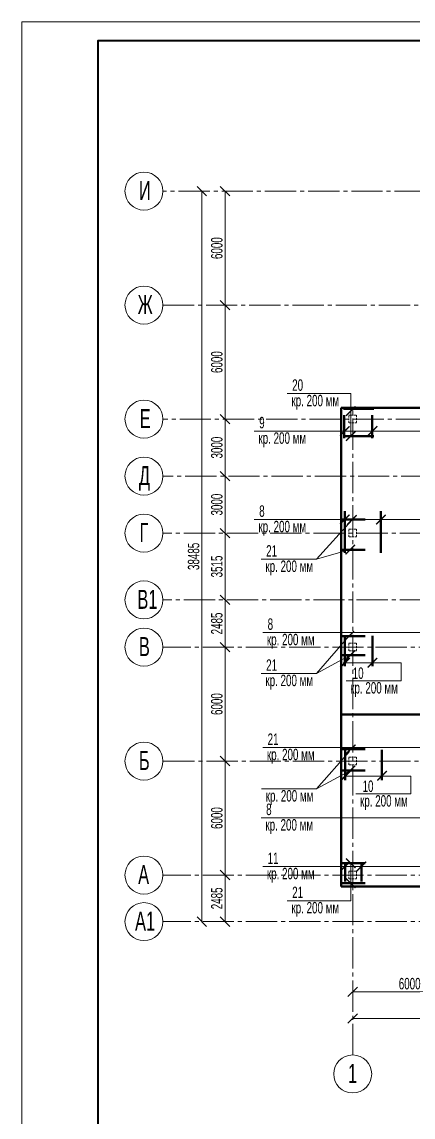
# Model space of a CAD drawing. Extents: x -483223 to 550073, y -164053 to -64662.
# Drawn here: x -396339 to -386040, y -101846 to -73022 of the extents above; entities that cross this region are included whole.
import ezdxf

# ---------------------------------------------------------------- set-up
doc = ezdxf.new("R2010")
doc.units = 0
doc.header["$MEASUREMENT"] = 0
for name, pattern in [('DASHDOT', [25.4, 12.7, -6.35, 0, -6.35]), ('HIDDEN2', [4.7625, 3.175, -1.5875]), ('K5LT_AXLED', [16.25, 11.75, -1.5, 1.5, -1.5]), ('K5LT_THIN', [0])]:
    doc.linetypes.add(name, pattern=pattern)
doc.layers.get('0').update_dxf_attribs({"color": 40, "linetype": 'CONTINUOUS'})
doc.layers.get('Defpoints').update_dxf_attribs({"linetype": 'CONTINUOUS'})
doc.layers.add('OPAL', color=4, linetype='CONTINUOUS')
doc.layers.add('ТЕКСТ', color=252, linetype='CONTINUOUS')
for name, color, linetype, lineweight in [('АРМАТУРА', 11, 'CONTINUOUS', 50), ('ОСН. ТОНКА', 250, 'CONTINUOUS', 15), ('ПУНКТИР МІN', 21, 'HIDDEN2', 15), ('РАМКА', 250, 'CONTINUOUS', 40), ('РОЗМІР', 250, 'CONTINUOUS', 15), ('РОЗМІР МІЖ ОСЯМИ', 250, 'CONTINUOUS', 15)]:
    doc.layers.add(name, color=color, linetype=linetype, lineweight=lineweight)
doc.layers.add('ВІСЬ', color=197, linetype='DASHDOT', lineweight=15, transparency=0.5)
doc.styles.add('РОЗМІР', font='ARIALN.TTF', dxfattribs={"width": 0.75})
doc.dimstyles.new('РОЗМ. МІЖ ОСЯМИ', dxfattribs={"dimtxt": 300, "dimasz": 250, "dimexe": 125, "dimexo": 350, "dimgap": 62.5, "dimtad": 1, "dimlfac": 2, "dimzin": 9, "dimtxsty": 'РОЗМІР', "dimblk": 'OBLIQUE', "dimcen": 250, "dimse1": 1, "dimse2": 1, "dimclre": 256, "dimadec": 0, "dimazin": 0, "dimtfac": 1, "dimtmove": 0, "dimatfit": 2, "dimfxl": 125, "dimlwd": -1, "dimlwe": -1, "dimarcsym": 0})

# ---------------------------------------------------------------- blocks, each defined once
blk = doc.blocks.new('_OBLIQUE')
at = {"color": 0, "linetype": 'ByBlock'}
blk.add_line((-0.5, -0.5), (0.5, 0.5), dxfattribs=at)
blk = doc.blocks.new('*D15')
at = {"layer": 'Defpoints', "color": 0, "transparency": 16777216}
for p in [(-387630, -97574), (-355394, -97574), (-355394, -99251)]:
    blk.add_point(p, dxfattribs=at)
at = {"layer": 'РОЗМІР МІЖ ОСЯМИ', "color": 0, "transparency": 16777216}
blk.add_line((-387630, -99251), (-355394, -99251), dxfattribs=at)
at = {"layer": 'РОЗМІР МІЖ ОСЯМИ', "color": 0, "transparency": 16777216, "xscale": 250, "yscale": 250, "zscale": 250, "rotation": 180}
blk.add_blockref('_OBLIQUE', (-387630, -99251), dxfattribs=at)
at = {"layer": 'РОЗМІР МІЖ ОСЯМИ', "color": 0, "transparency": 16777216, "xscale": 250, "yscale": 250, "zscale": 250}
blk.add_blockref('_OBLIQUE', (-355394, -99251), dxfattribs=at)
at = {"layer": 'РОЗМІР МІЖ ОСЯМИ', "color": 0, "transparency": 16777216, "insert": (-371512, -99036), "char_height": 300, "attachment_point": 5, "style": 'РОЗМІР'}
blk.add_mtext('64485', dxfattribs=at)
blk = doc.blocks.new('*D16')
at = {"layer": 'Defpoints', "color": 0, "transparency": 16777216}
for p in [(-390990, -92476), (-390263, -92476), (-390263, -95476)]:
    blk.add_point(p, dxfattribs=at)
at = {"layer": 'РОЗМІР МІЖ ОСЯМИ', "color": 0, "transparency": 16777216}
blk.add_line((-390990, -95476), (-390990, -92476), dxfattribs=at)
at = {"layer": 'РОЗМІР МІЖ ОСЯМИ', "color": 0, "transparency": 16777216, "xscale": 250, "yscale": 250, "zscale": 250}
for p, rotation in [((-390990, -92476), 90), ((-390990, -95476), 270)]:
    blk.add_blockref('_OBLIQUE', p, dxfattribs=dict(at, rotation=rotation))
at = {"layer": 'РОЗМІР МІЖ ОСЯМИ', "color": 0, "transparency": 16777216, "insert": (-391206, -93976), "char_height": 300, "attachment_point": 5, "rotation": 90, "style": 'РОЗМІР'}
blk.add_mtext('6000', dxfattribs=at)
blk = doc.blocks.new('*D17')
at = {"layer": 'Defpoints', "color": 0, "transparency": 16777216}
for p in [(-390263, -95476), (-390990, -96701), (-390263, -96701)]:
    blk.add_point(p, dxfattribs=at)
at = {"layer": 'РОЗМІР МІЖ ОСЯМИ', "color": 0, "transparency": 16777216}
blk.add_line((-390990, -95476), (-390990, -96701), dxfattribs=at)
at = {"layer": 'РОЗМІР МІЖ ОСЯМИ', "color": 0, "transparency": 16777216, "xscale": 250, "yscale": 250, "zscale": 250}
for p, rotation in [((-390990, -95476), 90), ((-390990, -96701), 270)]:
    blk.add_blockref('_OBLIQUE', p, dxfattribs=dict(at, rotation=rotation))
at = {"layer": 'РОЗМІР МІЖ ОСЯМИ', "color": 0, "transparency": 16777216, "insert": (-391206, -96089), "char_height": 300, "attachment_point": 5, "rotation": 90, "style": 'РОЗМІР'}
blk.add_mtext('2485', dxfattribs=at)
blk = doc.blocks.new('*D18')
at = {"layer": 'Defpoints', "color": 0, "transparency": 16777216}
for p in [(-390990, -86476), (-390263, -86476), (-390263, -88234)]:
    blk.add_point(p, dxfattribs=at)
at = {"layer": 'РОЗМІР МІЖ ОСЯМИ', "color": 0, "transparency": 16777216}
blk.add_line((-390990, -88234), (-390990, -86476), dxfattribs=at)
at = {"layer": 'РОЗМІР МІЖ ОСЯМИ', "color": 0, "transparency": 16777216, "xscale": 250, "yscale": 250, "zscale": 250}
for p, rotation in [((-390990, -86476), 90), ((-390990, -88234), 270)]:
    blk.add_blockref('_OBLIQUE', p, dxfattribs=dict(at, rotation=rotation))
at = {"layer": 'РОЗМІР МІЖ ОСЯМИ', "color": 0, "transparency": 16777216, "insert": (-391206, -87355), "char_height": 300, "attachment_point": 5, "rotation": 90, "style": 'РОЗМІР'}
blk.add_mtext('3515', dxfattribs=at)
blk = doc.blocks.new('*D19')
at = {"layer": 'Defpoints', "color": 0, "transparency": 16777216}
for p in [(-390990, -84976), (-390263, -84976), (-390263, -86476)]:
    blk.add_point(p, dxfattribs=at)
at = {"layer": 'РОЗМІР МІЖ ОСЯМИ', "color": 0, "transparency": 16777216}
blk.add_line((-390990, -86476), (-390990, -84976), dxfattribs=at)
at = {"layer": 'РОЗМІР МІЖ ОСЯМИ', "color": 0, "transparency": 16777216, "xscale": 250, "yscale": 250, "zscale": 250}
for p, rotation in [((-390990, -84976), 90), ((-390990, -86476), 270)]:
    blk.add_blockref('_OBLIQUE', p, dxfattribs=dict(at, rotation=rotation))
at = {"layer": 'РОЗМІР МІЖ ОСЯМИ', "color": 0, "transparency": 16777216, "insert": (-391206, -85726), "char_height": 300, "attachment_point": 5, "rotation": 90, "style": 'РОЗМІР'}
blk.add_mtext('3000', dxfattribs=at)
blk = doc.blocks.new('*D20')
at = {"layer": 'Defpoints', "color": 0, "transparency": 16777216}
for p in [(-390990, -83476), (-390263, -83476), (-390263, -84976)]:
    blk.add_point(p, dxfattribs=at)
at = {"layer": 'РОЗМІР МІЖ ОСЯМИ', "color": 0, "transparency": 16777216}
blk.add_line((-390990, -84976), (-390990, -83476), dxfattribs=at)
at = {"layer": 'РОЗМІР МІЖ ОСЯМИ', "color": 0, "transparency": 16777216, "xscale": 250, "yscale": 250, "zscale": 250}
for p, rotation in [((-390990, -83476), 90), ((-390990, -84976), 270)]:
    blk.add_blockref('_OBLIQUE', p, dxfattribs=dict(at, rotation=rotation))
at = {"layer": 'РОЗМІР МІЖ ОСЯМИ', "color": 0, "transparency": 16777216, "insert": (-391206, -84226), "char_height": 300, "attachment_point": 5, "rotation": 90, "style": 'РОЗМІР'}
blk.add_mtext('3000', dxfattribs=at)
blk = doc.blocks.new('*D21')
at = {"layer": 'Defpoints', "color": 0, "transparency": 16777216}
for p in [(-390990, -80476), (-390263, -80476), (-390263, -83476)]:
    blk.add_point(p, dxfattribs=at)
at = {"layer": 'РОЗМІР МІЖ ОСЯМИ', "color": 0, "transparency": 16777216}
blk.add_line((-390990, -83476), (-390990, -80476), dxfattribs=at)
at = {"layer": 'РОЗМІР МІЖ ОСЯМИ', "color": 0, "transparency": 16777216, "xscale": 250, "yscale": 250, "zscale": 250}
for p, rotation in [((-390990, -80476), 90), ((-390990, -83476), 270)]:
    blk.add_blockref('_OBLIQUE', p, dxfattribs=dict(at, rotation=rotation))
at = {"layer": 'РОЗМІР МІЖ ОСЯМИ', "color": 0, "transparency": 16777216, "insert": (-391206, -81976), "char_height": 300, "attachment_point": 5, "rotation": 90, "style": 'РОЗМІР'}
blk.add_mtext('6000', dxfattribs=at)
blk = doc.blocks.new('*D22')
at = {"layer": 'Defpoints', "color": 0, "transparency": 16777216}
for p in [(-390990, -77476), (-390263, -77476), (-390263, -80476)]:
    blk.add_point(p, dxfattribs=at)
at = {"layer": 'РОЗМІР МІЖ ОСЯМИ', "color": 0, "transparency": 16777216}
blk.add_line((-390990, -80476), (-390990, -77476), dxfattribs=at)
at = {"layer": 'РОЗМІР МІЖ ОСЯМИ', "color": 0, "transparency": 16777216, "xscale": 250, "yscale": 250, "zscale": 250}
for p, rotation in [((-390990, -77476), 90), ((-390990, -80476), 270)]:
    blk.add_blockref('_OBLIQUE', p, dxfattribs=dict(at, rotation=rotation))
at = {"layer": 'РОЗМІР МІЖ ОСЯМИ', "color": 0, "transparency": 16777216, "insert": (-391206, -78976), "char_height": 300, "attachment_point": 5, "rotation": 90, "style": 'РОЗМІР'}
blk.add_mtext('6000', dxfattribs=at)
blk = doc.blocks.new('*D23')
at = {"layer": 'Defpoints', "color": 0, "transparency": 16777216}
for p in [(-390990, -89476), (-390263, -89476), (-390263, -92476)]:
    blk.add_point(p, dxfattribs=at)
at = {"layer": 'РОЗМІР МІЖ ОСЯМИ', "color": 0, "transparency": 16777216}
blk.add_line((-390990, -92476), (-390990, -89476), dxfattribs=at)
at = {"layer": 'РОЗМІР МІЖ ОСЯМИ', "color": 0, "transparency": 16777216, "xscale": 250, "yscale": 250, "zscale": 250}
for p, rotation in [((-390990, -89476), 90), ((-390990, -92476), 270)]:
    blk.add_blockref('_OBLIQUE', p, dxfattribs=dict(at, rotation=rotation))
at = {"layer": 'РОЗМІР МІЖ ОСЯМИ', "color": 0, "transparency": 16777216, "insert": (-391206, -90976), "char_height": 300, "attachment_point": 5, "rotation": 90, "style": 'РОЗМІР'}
blk.add_mtext('6000', dxfattribs=at)
blk = doc.blocks.new('*D24')
at = {"layer": 'Defpoints', "color": 0, "transparency": 16777216}
for p in [(-390263, -88234), (-390990, -89476), (-390263, -89476)]:
    blk.add_point(p, dxfattribs=at)
at = {"layer": 'РОЗМІР МІЖ ОСЯМИ', "color": 0, "transparency": 16777216}
blk.add_line((-390990, -88234), (-390990, -89476), dxfattribs=at)
at = {"layer": 'РОЗМІР МІЖ ОСЯМИ', "color": 0, "transparency": 16777216, "xscale": 250, "yscale": 250, "zscale": 250}
for p, rotation in [((-390990, -88234), 90), ((-390990, -89476), 270)]:
    blk.add_blockref('_OBLIQUE', p, dxfattribs=dict(at, rotation=rotation))
at = {"layer": 'РОЗМІР МІЖ ОСЯМИ', "color": 0, "transparency": 16777216, "insert": (-391206, -88855), "char_height": 300, "attachment_point": 5, "rotation": 90, "style": 'РОЗМІР'}
blk.add_mtext('2485', dxfattribs=at)
blk = doc.blocks.new('*D25')
at = {"layer": 'Defpoints', "color": 0, "transparency": 16777216}
for p in [(-391602, -77476), (-390263, -77476), (-390263, -96701)]:
    blk.add_point(p, dxfattribs=at)
at = {"layer": 'РОЗМІР МІЖ ОСЯМИ', "color": 0, "transparency": 16777216}
blk.add_line((-391602, -96701), (-391602, -77476), dxfattribs=at)
at = {"layer": 'РОЗМІР МІЖ ОСЯМИ', "color": 0, "transparency": 16777216, "xscale": 250, "yscale": 250, "zscale": 250}
for p, rotation in [((-391602, -77476), 90), ((-391602, -96701), 270)]:
    blk.add_blockref('_OBLIQUE', p, dxfattribs=dict(at, rotation=rotation))
at = {"layer": 'РОЗМІР МІЖ ОСЯМИ', "color": 0, "transparency": 16777216, "insert": (-391817, -87089), "char_height": 300, "attachment_point": 5, "rotation": 90, "style": 'РОЗМІР'}
blk.add_mtext('38485', dxfattribs=at)
blk = doc.blocks.new('_ArchTick')
at = {"color": 0, "linetype": 'ByBlock', "const_width": 0.15}
blk.add_lwpolyline([(-0.5, -0.5), (0.5, 0.5)], dxfattribs=at)
blk = doc.blocks.new('*D436')
at = {"layer": 'Defpoints', "color": 0, "transparency": 16777216}
for p in [(-387630, -98551), (-387630, -98551), (-384630, -98551)]:
    blk.add_point(p, dxfattribs=at)
at = {"layer": 'РОЗМІР МІЖ ОСЯМИ', "color": 0, "transparency": 16777216}
blk.add_line((-384630, -98551), (-387630, -98551), dxfattribs=at)
at = {"layer": 'РОЗМІР МІЖ ОСЯМИ', "color": 0, "transparency": 16777216, "xscale": 250, "yscale": 250, "zscale": 250, "rotation": 180}
blk.add_blockref('_OBLIQUE', (-387630, -98551), dxfattribs=at)
at = {"layer": 'РОЗМІР МІЖ ОСЯМИ', "color": 0, "transparency": 16777216, "xscale": 250, "yscale": 250, "zscale": 250}
blk.add_blockref('_OBLIQUE', (-384630, -98551), dxfattribs=at)
at = {"layer": 'РОЗМІР МІЖ ОСЯМИ', "color": 0, "transparency": 16777216, "insert": (-386130, -98336), "char_height": 300, "attachment_point": 5, "style": 'РОЗМІР'}
blk.add_mtext('6000', dxfattribs=at)

msp = doc.modelspace()

# ---------------------------------------------------------------- linework, layer by layer
at = {"layer": 'OPAL', "color": 7, "lineweight": 50}
for p, q in [((-387930.0703, -95776.3246), (-387930.0703, -83176.3264)), ((-387930.0703, -83176.3264), (-378030.0691, -83176.3264)), ((-365330.0696, -95776.3246), (-387930.0703, -95776.3246))]:
    msp.add_line(p, q, dxfattribs=at)
at = {"layer": 'АРМАТУРА', "color": 7}
for p, q in [((-387874.2736, -83205.7574), (-387074.2736, -83205.7574)), ((-387853.7109, -83376.3252), (-387853.7109, -83976.3252)), ((-387120.0024, -83376.3252), (-387120.0024, -83976.3252)), ((-387874.2736, -83922.8923), (-387074.2736, -83922.8923)), ((-387299.5715, -86117.5446), (-387899.5715, -86117.5446)), ((-387839.819, -85895.9928), (-387839.819, -86995.9928)), ((-386888.9323, -85895.9928), (-386888.9323, -86995.9928)), ((-387299.5715, -86913.95), (-387899.5715, -86913.95)), ((-387299.5715, -89185.7229), (-387899.5715, -89185.7229)), ((-387840.2219, -89176.7723), (-387840.2219, -89976.7723)), ((-387112.4675, -89176.7723), (-387112.4675, -89976.7723)), ((-387299.5715, -89688.0282), (-387899.5715, -89688.0282)), ((-387945.6839, -91251.4358), (-365530.0685, -91251.4358)), ((-387299.5715, -92163.4491), (-387899.5715, -92163.4491)), ((-387824.4385, -92177.1484), (-387824.4385, -92977.1484)), ((-386866.1798, -92177.1484), (-386866.1798, -92977.1484)), ((-387299.5715, -92726.008), (-387899.5715, -92726.008)), ((-387299.5715, -95165.34), (-387899.5715, -95165.34)), ((-387831.5459, -95146.4927), (-387831.5459, -95646.4927)), ((-387402.1748, -95146.4927), (-387402.1748, -95646.4927)), ((-387299.5715, -95690.3406), (-387899.5715, -95690.3406))]:
    msp.add_line(p, q, dxfattribs=at)
at = {"layer": 'ВІСЬ', "color": 7, "linetype": 'K5LT_AXLED', "ltscale": 70}
for p, q in [((-365230.0687, -77476.3263), (-392625.3006, -77476.3263)), ((-362230.0696, -80476.3263), (-392625.3006, -80476.3263)), ((-387630.0702, -100210.5304), (-387630.0702, -83176.3264)), ((-359511.0697, -83476.3263), (-392625.3006, -83476.3263)), ((-358230.0689, -84976.3263), (-392625.3006, -84976.3263)), ((-357130.0696, -86476.3263), (-392625.3006, -86476.3263)), ((-357130.0696, -88233.6856), (-392625.3006, -88233.6856)), ((-356630.0702, -89476.3263), (-392625.3006, -89476.3263)), ((-355393.5827, -92476.3263), (-392625.3006, -92476.3263)), ((-356630.0702, -95476.3262), (-392625.3006, -95476.3262)), ((-356630.0702, -96701.2168), (-392625.3006, -96701.2168))]:
    msp.add_line(p, q, dxfattribs=at)
at = {"layer": 'ОСН. ТОНКА', "color": 7}
for p, q in [((-387682.9884, -82802.9112), (-389352.6331, -82802.9112)), ((-387682.9884, -82802.9112), (-387682.9884, -83922.8923)), ((-378105.0691, -83789.9677), (-390221.601, -83789.9677)), ((-378105.0691, -86118.6751), (-390221.601, -86118.6751)), ((-388587.0785, -87163.1648), (-387647.7949, -86129.9556)), ((-388587.0785, -87163.1648), (-387694.5668, -86910.6105)), ((-388587.0785, -87163.1648), (-390038.1295, -87163.1648)), ((-367472.4784, -89092.1882), (-389999.0073, -89092.1882)), ((-388587.0785, -90167.6639), (-387719.7572, -89183.9907)), ((-388587.0785, -90167.6639), (-387699.7277, -89686.0505)), ((-387884.801, -89893.4761), (-386355.0146, -89893.4761)), ((-386355.0146, -89893.4761), (-386355.0146, -90362.9442)), ((-388587.0785, -90167.6639), (-390038.1295, -90167.6639)), ((-386355.0146, -90362.9442), (-387806.0657, -90362.9442)), ((-367472.4784, -92117.6119), (-389999.0073, -92117.6119)), ((-388579.0557, -93205.508), (-387711.7345, -92221.8348)), ((-388579.0557, -93205.508), (-387691.7049, -92723.8945)), ((-387838.8041, -92869.0083), (-386095.3403, -92869.0083)), ((-386095.3403, -92869.0083), (-386095.3403, -93338.4764)), ((-388579.0557, -93205.508), (-390030.1068, -93205.508)), ((-386095.3403, -93338.4764), (-387546.3913, -93338.4764)), ((-367511.6006, -93969.5733), (-390038.1295, -93969.5733)), ((-365054.6004, -95250.9127), (-389999.0073, -95250.9127)), ((-387682.9884, -96149.7414), (-387682.9884, -95165.34)), ((-387682.9884, -96149.7414), (-389352.6331, -96149.7414))]:
    msp.add_line(p, q, dxfattribs=at)
at = {"layer": 'ОСН. ТОНКА', "color": 7, "ltscale": 40}
msp.add_lwpolyline([(-396338.5863, -73022.1397), (-396338.5863, -132422.1397), (-312238.5863, -132422.1397), (-312238.5863, -73022.1397), (-396338.5863, -73022.1397)], dxfattribs=at)
at = {"layer": 'ОСН. ТОНКА', "color": 7, "linetype": 'K5LT_THIN'}
for centre in [(-393125.3006, -77476.3263), (-393125.3006, -80476.3263), (-393125.3006, -83476.3263), (-393125.3006, -84976.3263), (-393125.3006, -86476.3263), (-393125.3006, -88233.6856), (-393125.3006, -89476.3263), (-393125.3006, -92476.3263), (-393125.3006, -95476.3263), (-393125.3006, -96701.2169), (-387630.0702, -100710.5304)]:
    msp.add_arc(centre, 500, 0, 359.99999427, dxfattribs=at)
at = {"layer": 'ПУНКТИР МІN', "color": 7, "ltscale": 15}
for points in [[(-387730.0704, -83376.3252), (-387530.0699, -83376.3252), (-387530.0699, -83576.3258), (-387730.0704, -83576.3258), (-387730.0704, -83376.3252)], [(-387730.0704, -86376.3243), (-387530.0699, -86376.3243), (-387530.0699, -86576.3248), (-387730.0704, -86576.3248), (-387730.0704, -86376.3243)], [(-387730.0704, -89376.3252), (-387530.0699, -89376.3252), (-387530.0699, -89576.3258), (-387730.0704, -89576.3258), (-387730.0704, -89376.3252)], [(-387730.0704, -92376.3259), (-387530.0699, -92376.3259), (-387530.0699, -92576.3248), (-387730.0704, -92576.3248), (-387730.0704, -92376.3259)], [(-387730.0704, -95376.3269), (-387530.0699, -95376.3269), (-387530.0699, -95576.3258), (-387730.0704, -95576.3258), (-387730.0704, -95376.3269)]]:
    msp.add_lwpolyline(points, dxfattribs=at)
at = {"layer": 'РАМКА', "color": 7, "ltscale": 40}
msp.add_lwpolyline([(-312738.5863, -131922.1397), (-312738.5863, -131922.1397), (-312738.5863, -73522.1397), (-394338.5863, -73522.1397), (-394338.5863, -131922.1397), (-312738.5863, -131922.1397)], dxfattribs=at)

# ---------------------------------------------------------------- block references
at = {"layer": 'РОЗМІР', "color": 7, "yscale": 250, "zscale": 250}
for p, xscale, rotation in [((-387682.9884, -83262.312), -250, 270), ((-387839.819, -83789.9677), 250, 180), ((-387682.9884, -83922.8923), -250, 270), ((-387106.1105, -83789.9677), 250, 180), ((-387839.819, -86118.6751), 250, 180), ((-387647.7949, -86129.9556), 250, 180), ((-386888.9323, -86118.6751), 250, 180), ((-387694.5668, -86910.6105), 250, 180), ((-387719.7572, -89183.9907), 250, 180), ((-387691.3655, -89688.0282), 250, 180), ((-387834.6619, -89887.9162), 250, 180), ((-387114.3478, -89887.9162), 250, 180), ((-387682.9884, -92163.4491), -250, 88.74102195604641), ((-387824.4385, -92869.0083), 250, 180), ((-387695.3487, -92725.8722), -250, 88.74102195604641), ((-386854.6735, -92863.4484), 250, 180), ((-387831.5459, -95250.9127), 250, 180), ((-387682.9884, -95165.34), 250, 270), ((-387402.1748, -95250.9127), 250, 180), ((-387682.9884, -95690.3406), 250, 270)]:
    msp.add_blockref('_ArchTick', p, dxfattribs=dict(at, xscale=xscale, rotation=rotation))

# ---------------------------------------------------------------- texts
at = {"layer": 'ТЕКСТ', "color": 7, "style": 'РОЗМІР', "width": 0.75}
for s, p in [('И', (-393257.3071, -77711.977)), ('Ж', (-393290.3801, -80712.3558)), ('Е', (-393237.4634, -83711.977)), ('Д', (-393257.0547, -85211.977)), ('Г', (-393237.4634, -86711.977)), ('В1', (-393297.5515, -88469.3363)), ('В', (-393257.3071, -89711.977)), ('Б', (-393257.3071, -92711.977)), ('А', (-393277.1509, -95711.977)), ('А1', (-393358.9594, -96936.8675)), ('1', (-387753.2995, -100946.3317))]:
    msp.add_text(s, height=500, dxfattribs=at).set_placement(p)
at = {"layer": 'ТЕКСТ', "color": 7, "ltscale": 30, "char_height": 300, "style": 'РОЗМІР'}
for s, insert, width, attachment_point in [('20', (-389222.6203, -82734.2275), 253.05266, 7), ('{\\fArial Narrow|b0|i0|c204|p34;кр. 200 мм}', (-387987.1941, -82837.4655), 2279.46491, 3), ('9', (-390091.5881, -83721.284), 253.05266, 7), ('{\\fArial Narrow|b0|i0|c204|p34;кр. 200 мм}', (-388856.1619, -83824.522), 2279.46491, 3), ('8', (-390091.5881, -86049.9914), 253.05266, 7), ('{\\fArial Narrow|b0|i0|c204|p34;кр. 200 мм}', (-388856.1619, -86153.2294), 2279.46491, 3), ('21', (-389908.1167, -87094.4811), 253.05266, 7), ('{\\fArial Narrow|b0|i0|c204|p34;кр. 200 мм}', (-388672.6905, -87197.7191), 2279.46491, 3), ('8', (-389868.9945, -89023.5045), 253.05266, 7), ('{\\fArial Narrow|b0|i0|c204|p34;кр. 200 мм}', (-388633.5683, -89126.7425), 2279.46491, 3), ('21', (-389908.1167, -90098.9802), 253.05266, 7), ('{\\fArial Narrow|b0|i0|c204|p34;кр. 200 мм}', (-388672.6905, -90202.2182), 2279.46491, 3), ('10', (-387630.0702, -90316.148), 253.05266, 7), ('{\\fArial Narrow|b0|i0|c204|p34;кр. 200 мм}', (-386440.6267, -90397.4984), 2279.46491, 3), ('21', (-389868.9945, -92048.9282), 253.05266, 7), ('{\\fArial Narrow|b0|i0|c204|p34;кр. 200 мм}', (-388633.5683, -92152.1662), 2279.46491, 3), ('10', (-387370.3958, -93291.6802), 253.05266, 7), ('{\\fArial Narrow|b0|i0|c204|p34;кр. 200 мм}', (-388664.6677, -93240.0622), 2279.46491, 3), ('{\\fArial Narrow|b0|i0|c204|p34;кр. 200 мм}', (-386180.9523, -93373.0306), 2279.46491, 3), ('8', (-389908.1167, -93900.8895), 253.05266, 7), ('{\\fArial Narrow|b0|i0|c204|p34;кр. 200 мм}', (-388672.6905, -94004.1275), 2279.46491, 3), ('11', (-389868.9945, -95182.2289), 253.05266, 7), ('{\\fArial Narrow|b0|i0|c204|p34;кр. 200 мм}', (-388633.5683, -95285.4669), 2279.46491, 3), ('21', (-389222.6203, -96081.0576), 253.05266, 7), ('{\\fArial Narrow|b0|i0|c204|p34;кр. 200 мм}', (-387987.1941, -96184.2956), 2279.46491, 3)]:
    msp.add_mtext(s, dxfattribs=dict(at, insert=insert, width=width, attachment_point=attachment_point))

# ---------------------------------------------------------------- dimensions: what is measured, and where the dimension line sits
at = {"layer": 'РОЗМІР МІЖ ОСЯМИ', "color": 7}
dim = msp.add_linear_dim(base=(-391601.674, -77476.3263), p1=(-390263.297, -96701.2169), p2=(-390263.297, -77476.3263), angle=90, text='38485', dimstyle='РОЗМ. МІЖ ОСЯМИ', dxfattribs=at)
dim.commit()
dim.dimension.update_dxf_attribs({"geometry": '*D25', "text_midpoint": (-391817.3459, -87088.7716)})
for base, p1, p2, picture, middle in [((-390990.0702, -77476.3263), (-390263.297, -80476.3263), (-390263.297, -77476.3263), '*D22', (-391205.7421, -78976.3263)), ((-390990.0702, -80476.3263), (-390263.297, -83476.3263), (-390263.297, -80476.3263), '*D21', (-391205.7421, -81976.3263)), ((-390990.0702, -83476.3263), (-390263.297, -84976.3263), (-390263.297, -83476.3263), '*D20', (-391205.7421, -84226.3263)), ((-390990.0702, -84976.3263), (-390263.297, -86476.3263), (-390263.297, -84976.3263), '*D19', (-391205.7421, -85726.3263)), ((-390990.0702, -89476.3263), (-390263.297, -92476.3263), (-390263.297, -89476.3263), '*D23', (-391205.7421, -90976.3263)), ((-390990.0702, -92476.3263), (-390263.297, -95476.3263), (-390263.297, -92476.3263), '*D16', (-391205.7421, -93976.3263))]:
    dim = msp.add_linear_dim(base=base, p1=p1, p2=p2, angle=90, dimstyle='РОЗМ. МІЖ ОСЯМИ', override={"dimtxsty": 'РОЗМІР'}, dxfattribs=at)
    dim.commit()
    dim.dimension.update_dxf_attribs({"geometry": picture, "text_midpoint": middle})
for base, p1, p2, text, picture, middle in [((-390990.0702, -86476.3263), (-390263.297, -88233.6856), (-390263.297, -86476.3263), '3515', '*D18', (-391205.7421, -87355.006)), ((-390990.0702, -89476.3263), (-390263.297, -88233.6856), (-390263.297, -89476.3263), '2485', '*D24', (-391205.7421, -88855.006)), ((-390990.0702, -96701.2169), (-390263.297, -95476.3263), (-390263.297, -96701.2169), '2485', '*D17', (-391205.7421, -96088.7716))]:
    dim = msp.add_linear_dim(base=base, p1=p1, p2=p2, angle=90, text=text, dimstyle='РОЗМ. МІЖ ОСЯМИ', override={"dimtxsty": 'РОЗМІР'}, dxfattribs=at)
    dim.commit()
    dim.dimension.update_dxf_attribs({"geometry": picture, "text_midpoint": middle})
dim = msp.add_linear_dim(base=(-355393.5827, -99251.4358), p1=(-387630.0702, -97574.196), p2=(-355393.5827, -97574.196), text='64485', dimstyle='РОЗМ. МІЖ ОСЯМИ', override={"dimtxsty": 'РОЗМІР'}, dxfattribs=at)
dim.commit()
dim.dimension.update_dxf_attribs({"geometry": '*D15', "text_midpoint": (-371511.8265, -99035.7639)})
dim = msp.add_linear_dim(base=(-387630.0702, -98551.4358), p1=(-384630.0702, -98551.4358), p2=(-387630.0702, -98551.4358), dimstyle='РОЗМ. МІЖ ОСЯМИ', override={"dimtxsty": 'РОЗМІР'}, dxfattribs=at)
dim.commit()
dim.dimension.update_dxf_attribs({"geometry": '*D436', "text_midpoint": (-386130.0702, -98335.7639)})

doc.saveas('drawing.dxf')
